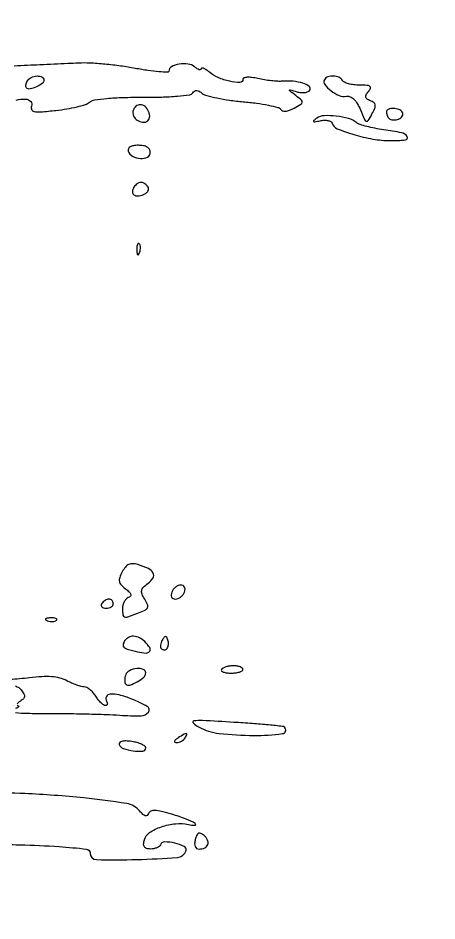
# Model space of a CAD drawing. Extents: x 0 to 4160, y 0 to 3120.
# Drawn here: x 2146.4 to 2236.9, y 1600.5 to 1795.5 of the extents above; entities that cross this region are included whole.
import ezdxf

# ---------------------------------------------------------------- set-up
doc = ezdxf.new("R2010")
doc.units = 0

msp = doc.modelspace()

# ---------------------------------------------------------------- linework, layer by layer
for points in [[(4159.499279, 606.274193, 0.000001), (4159.667734, 974.478125, 0.000057)], [(757.647081, 3119.740147, 0.000002), (520.492565, 3119.487217, 0.4139)], [(1964.75, 0.149832, 0.000016), (2717.930904, 0.232101, 0.000028), (3351.473438, 0.357111)], [(2146.05948, 1777.763219, -0.085555), (2148.100347, 1777.990115, -0.200129), (2149.162222, 1777.47059, -0.278684), (2149.344154, 1776.454468, 0.199821), (2149.364954, 1775.712843, 0.24928), (2149.90172, 1775.296508, 0.062923), (2151.327976, 1775.231675, 0.006769), (2154.625539, 1775.541872, 0.015175), (2156.975012, 1775.867399, 0.017816), (2159.176691, 1776.322079, 0.016945), (2160.993122, 1776.83099, 0.096459), (2161.869581, 1777.309092, -0.135603), (2162.934624, 1777.787446, -0.014903), (2165.617922, 1778.118551, -0.015929), (2169.106663, 1778.332031, -0.008846), (2173.369581, 1778.381348, 0.008669), (2177.453484, 1778.427151, 0.01511), (2180.834041, 1778.626061, 0.010797), (2183.500087, 1778.922086, 0.217736), (2184.173785, 1779.345357, -0.111679), (2184.558474, 1779.716368, -0.152047), (2185.023449, 1779.831675, -0.112741), (2185.578477, 1779.670128, -0.046272), (2186.229436, 1779.224548, 0.109231), (2187.1692, 1778.741105, 0.013991), (2189.392157, 1778.221677, 0.01582), (2192.103955, 1777.756374, 0.012577), (2195.055652, 1777.420984, -0.011556), (2197.952976, 1777.097763, -0.016652), (2200.496178, 1776.667724, -0.012396), (2202.548196, 1776.196771, -0.191475), (2203.122826, 1775.778889, 0.173298), (2203.543651, 1775.449617, 0.101774), (2204.185749, 1775.373556, 0.068997), (2205.03242, 1775.565307, 0.032737), (2206.053047, 1776.02839, 0.012922), (2207.504434, 1776.854087, 0.22605), (2207.795171, 1777.294873, 0.253618), (2207.618281, 1777.767247, 0.01607), (2206.430221, 1778.735062, -0.002043), (2205.116494, 1779.745295, -0.306191), (2205.059989, 1779.917582, -0.414669), (2205.194315, 1779.99224, -0.002542), (2206.665843, 1779.56275, 0.047768), (2207.540704, 1779.391229, 0.057307), (2208.37908, 1779.404938, 0.06723), (2209.059357, 1779.589624, 0.155707), (2209.456741, 1779.930006, 0.39181), (2209.305536, 1780.702564, 0.080452), (2207.948951, 1781.391847, 0.054384), (2205.829473, 1781.823448, 0.043629), (2203.5, 1781.835154, -0.034741), (2202.508389, 1781.822537, -0.013303), (2201.132812, 1781.937437, -0.013098), (2199.64092, 1782.141796, -0.015699), (2198.25, 1782.414669, 0.023671), (2196.952955, 1782.647722, 0.047749), (2195.91587, 1782.68406, 0.0722), (2195.226149, 1782.540976, 0.315399), (2195, 1782.218127, -0.416728), (2194.350983, 1781.574654, -0.05113), (2192.149848, 1781.819429, -0.046517), (2189.622281, 1782.617632, -0.079607), (2187.75, 1783.785558, 0.023916), (2187.07757, 1784.316972, 0.054437), (2186.514062, 1784.633807, 0.119269), (2186.15093, 1784.694653, 0.393453), (2186, 1784.532543, -0.314496), (2185.870635, 1784.347215, -0.160969), (2185.573471, 1784.337469, -0.071483), (2185.105953, 1784.551392, -0.030226), (2184.547988, 1784.960174, 0.143848), (2183.157307, 1785.559634, 0.071138), (2181.217653, 1785.519316, 0.079141), (2179.558645, 1784.968118, 0.28001), (2179, 1784.048788, -0.423258), (2178.720808, 1783.778059, -0.011877), (2176.870313, 1783.87907, -0.017421), (2174.530277, 1784.144916, -0.010205), (2171.75, 1784.61751, 0.013606), (2168.60817, 1785.129602, 0.010517), (2165.160937, 1785.521949, 0.01066), (2161.924679, 1785.752026, 0.024975), (2159.5, 1785.751335, -0.00096), (2157.156242, 1785.63803, -0.000487), (2154.20625, 1785.503971, -0.000484), (2151.161546, 1785.371528, -0.000722), (2148.5, 1785.262183, 0.013037), (2145.572277, 1785.069589, 0.005375)], [(2145.871676, 1645.474236, 0.019783), (2148.46233, 1645.320121, 0.005611), (2152.5, 1645.285246, -0.003616), (2156.761321, 1645.265445, -0.002998), (2161.296855, 1645.18437, -0.003026), (2165.45288, 1645.059973, -0.008151), (2168.404187, 1644.905545, 0.020558), (2173.014309, 1644.778872, 0.23462), (2174.585907, 1645.586192, 0.449573), (2174.332249, 1646.778343, 0.033898), (2170.975675, 1648.393056, 0.030091), (2168.279268, 1649.287955, 0.086501), (2166.322219, 1649.460052, 0.258726), (2165.503342, 1648.910332, 0.262494), (2165.542705, 1647.930902, -0.065467), (2165.703097, 1647.57445, -0.137752), (2165.708606, 1647.273452, -0.191283), (2165.563419, 1647.075775, -0.140747), (2165.299564, 1647, -0.157657), (2164.903091, 1647.1282, -0.035847), (2164.354619, 1647.5875, -0.033699), (2163.770319, 1648.234374, -0.027256), (2163.232073, 1649, 0.040732), (2162.66239, 1649.765677, 0.042931), (2161.985254, 1650.41431, 0.046959), (2161.306103, 1650.863397, 0.121957), (2160.741526, 1651.006161, -0.065876), (2160.09649, 1651.094775, -0.017872), (2159.111349, 1651.403651, -0.017762), (2158.008359, 1651.837928, -0.017594), (2156.935408, 1652.350667, 0.058919), (2155.450528, 1652.915143, 0.041718), (2153.68905, 1653.203365, 0.033887), (2151.557658, 1653.226919, 0.018148), (2148.935408, 1652.98237, -0.010597), (2146.761726, 1652.7465, -0.013046), (2144.725723, 1652.622546, -0.011484)], [(2145.918629, 1651.215236, -0.130176), (2147.112585, 1650.364344, -0.035426), (2147.704051, 1649.539177, -0.157249), (2147.843618, 1648.966718, -0.183764), (2147.613718, 1648.473627, -0.051765), (2146.935698, 1647.939097, 0.035037), (2146.44919, 1647.581227, 0.11654), (2146.215486, 1647.26371, 0.294556)], [(2146.253819, 1647.040985, 0.180152), (2146.5, 1646.915633, -0.427977), (2146.595629, 1646.789191, -0.222625), (2146.471875, 1646.60805, -0.044503), (2145.89821, 1646.334897, -0.01411)], [(2134, 1617.0907, -0.003773), (2146.838589, 1616.916688, -0.01243), (2155.298241, 1616.527636, -0.009512), (2161.200749, 1615.995929, -0.382676), (2162, 1615.104564, 0.40733), (2163.356055, 1613.716181, 0.012682), (2172.084328, 1613.731934, 0.013023), (2180.845785, 1614.198583, 0.30108), (2182.72256, 1615.667679, 0.379689), (2182.337621, 1616.568087, 0.054993), (2180.286163, 1617.273449, 0.051876), (2178.062733, 1617.536222, 0.319322), (2177.166667, 1616.917654, -0.144585), (2176.907184, 1616.565925, -0.061495), (2176.39573, 1616.269561, -0.053707), (2175.732393, 1616.067975, -0.046964), (2175.010286, 1616, -0.067034), (2174.187437, 1616.110816, -0.182367), (2173.719496, 1616.450928, -0.160996), (2173.55876, 1617.049677, -0.04974), (2173.706079, 1617.984048, -0.185349), (2174.824984, 1619.54369, -0.062591), (2177.378007, 1620.798815, -0.058989), (2180.451778, 1621.467036, -0.084653), (2183.225797, 1621.26506, 0.072573), (2184.618913, 1621.129931, 0.734169), (2184.711113, 1621.482163, 0.050185), (2182.726968, 1622.465064, 0.016832), (2179.659664, 1623.501985, 0.012539), (2177.397901, 1624.121274, 0.051572), (2175.993014, 1624.318007, 0.10326), (2175.12003, 1624.16841, 0.201867), (2174.624067, 1623.683737, -0.124146), (2174.312893, 1623.27061, -0.238061), (2173.917123, 1623.185928, -0.12694), (2173.411795, 1623.468031, -0.03104), (2172.758707, 1624.173239, 0.184496), (2169.877579, 1625.826394, 0.01337), (2160.618996, 1627.030199, 0.014699), (2147.901473, 1627.962294, 0.006048), (2130.624161, 1628.509654, -0.002376)]]:
    msp.add_lwpolyline(points, format="xyb")
for points in [[(2152, 1782.106989, -0.234486), (2151.626204, 1781.353761, -0.056021), (2150.389922, 1780.616772, -0.056284), (2149.031388, 1780.176801, -0.251656), (2148.256736, 1780.40993, -0.16174), (2148.129915, 1780.66291, -0.069086), (2148.127601, 1781.045985, -0.058192), (2148.240517, 1781.491611, -0.047325), (2148.458881, 1781.933469, -0.146706), (2149.285614, 1782.667228, -0.096698), (2150.528619, 1782.97373, -0.123975), (2151.586569, 1782.761774, -0.289281)], [(2212.610244, 1782.178379, 0.306715), (2212.653825, 1781.132306, 0.071307), (2213.956269, 1779.813672, 0.064219), (2215.760867, 1778.778174, 0.135421), (2217.350326, 1778.580912, -0.137873), (2218.166043, 1778.475684, -0.092098), (2218.955337, 1777.951783, -0.068039), (2219.694466, 1777.009705, -0.035259), (2220.358315, 1775.666119, 0.005984), (2221.255804, 1773.54564, 0.206338), (2221.643923, 1773.182996, 0.355536), (2222.043291, 1773.323676, 0.014033), (2222.87008, 1774.764837, 0.023005), (2223.462989, 1776.002382, 0.131532), (2223.563175, 1776.717332, 0.205037), (2223.273168, 1777.215938, 0.068385), (2222.517601, 1777.63162, -0.051169), (2221.797422, 1777.99623, -0.200386), (2221.520101, 1778.397822, -0.184685), (2221.599417, 1778.90071, -0.042785), (2222.096921, 1779.616783, 0.067995), (2222.535284, 1780.320755, 0.355575), (2222.425278, 1780.730802, 0.143091), (2221.796594, 1780.954021, 0.014231), (2220.181462, 1781, -0.030169), (2218.963433, 1781.07356, -0.036164), (2217.836368, 1781.29375, -0.039125), (2216.94043, 1781.614151, -0.150002), (2216.5, 1782, 0.148839), (2215.720636, 1782.68592, 0.095382), (2214.539695, 1782.969934, 0.098215), (2213.367776, 1782.792846, 0.169456)], [(2171.532624, 1776.052786, 0.140675), (2171.238325, 1775.005956, 0.150378), (2171.556117, 1773.992904, 0.135832), (2172.426639, 1773.26221, 0.107481), (2173.632341, 1773, 0.107426), (2174.205027, 1773.124479, 0.131351), (2174.62654, 1773.471852, 0.120928), (2174.840657, 1774.008508, 0.082815), (2174.823324, 1774.667134, 0.103679), (2174.302492, 1775.905288, 0.142821), (2173.371103, 1776.66197, 0.182771), (2172.347864, 1776.699843, 0.174919)], [(2226, 1775.166667, 0.1101), (2226.198212, 1774.277437, 0.153587), (2226.74615, 1773.681458, 0.13906), (2227.583356, 1773.471043, 0.084271), (2228.592022, 1773.673686, 0.069014), (2229.084537, 1773.94545, 0.099406), (2229.41577, 1774.315123, 0.123524), (2229.535637, 1774.721781, 0.149708), (2229.435239, 1775.104785, 0.16343), (2228.670913, 1775.739769, 0.088031), (2227.455883, 1775.97801, 0.106719), (2226.396246, 1775.769138, 0.299377)], [(2210.952905, 1773.847672, 0.015668), (2210.25545, 1773.324075, 0.49583), (2210.260103, 1773.138819, 0.205479), (2210.551808, 1773.073664, 0.007328), (2211.702053, 1773.307095, -0.044189), (2212.56935, 1773.417446, -0.060046), (2213.355056, 1773.353099, -0.075115), (2213.947511, 1773.135754, -0.189078), (2214.237055, 1772.788836, 0.218052), (2215.354179, 1771.592407, 0.024671), (2218.937621, 1770.320988, 0.029736), (2223.060984, 1769.34612, 0.042329), (2226.809017, 1769.015056, 0.024743), (2230.097273, 1769.166363, 0.553758), (2230.449235, 1769.86986, 0.208465), (2229.268227, 1770.699156, 0.016236), (2225.378189, 1771.361642, -0.013551), (2223.507083, 1771.66997, -0.015862), (2221.752086, 1772.066361, -0.014904), (2220.30015, 1772.489638, -0.087359), (2219.600887, 1772.860595, 0.09602), (2217.799533, 1773.776913, 0.041391), (2215.146238, 1774.304776, 0.040599), (2212.53216, 1774.389747, 0.141935)], [(2170.244995, 1766.75, 0.19179), (2171.163302, 1765.653351, 0.107308), (2172.860007, 1765.163801, 0.130172), (2174.392332, 1765.461336, 0.287588), (2175, 1766.430449, 0.129929), (2174.823287, 1767.099007, 0.12769), (2174.338523, 1767.598108, 0.093042), (2173.531429, 1767.902284, 0.043744), (2172.416667, 1768, 0.036811), (2171.353364, 1767.921611, 0.094051), (2170.626718, 1767.66887, 0.161977), (2170.267705, 1767.265558, 0.183088)], [(2171.458881, 1758.933469, 0.113371), (2171.136385, 1757.985128, 0.261672), (2171.426445, 1757.317483, 0.188422), (2172.275512, 1757.076451, 0.067736), (2173.520254, 1757.369399, 0.067341), (2174.088046, 1757.680239, 0.097937), (2174.472022, 1758.100609, 0.123144), (2174.614372, 1758.560991, 0.153283), (2174.504365, 1758.992937, 0.104938), (2173.817295, 1759.71195, 0.155876), (2172.98905, 1759.958873, 0.152164), (2172.156314, 1759.681493, 0.098738)], [(2172.078947, 1745.416667, 0.018894), (2172.137993, 1744.670344, 0.168741), (2172.279315, 1744.37858, 0.470617), (2172.461564, 1744.395823, 0.054073), (2172.683114, 1744.8125, 0.051402), (2172.839148, 1745.359369, 0.05415), (2172.876576, 1745.916927, 0.060344), (2172.797407, 1746.402231, 0.126455), (2172.604167, 1746.729167, 0.296942), (2172.385309, 1746.77538, 0.208169), (2172.200665, 1746.592839, 0.077125), (2172.089945, 1746.112848, 0.028489)], [(2168.934292, 1675.877223, 0.035749), (2168.382169, 1674.64063, 0.134406), (2168.31386, 1673.801756, 0.141766), (2168.68296, 1673.070821, 0.04145), (2169.623388, 1672.214413, -0.02662), (2170.434168, 1671.518867, -0.1236), (2170.760609, 1671.001146, -0.260911), (2170.683105, 1670.606294, -0.127656), (2170.25, 1670.301915, 0.11681), (2169.771754, 1669.980857, 0.066173), (2169.367188, 1669.407958, 0.060387), (2169.093147, 1668.684471, 0.060436), (2169, 1667.916667, 0.031096), (2169.085339, 1666.545827, 0.30451), (2169.446843, 1666.129912, 0.150491), (2170.175872, 1666.15518, 0.007484), (2172.45424, 1666.982602, 0.024214), (2173.877936, 1667.604331, 0.173574), (2174.390487, 1668.136187, 0.21089), (2174.395557, 1668.81187, 0.037533), (2173.794284, 1669.957795, -0.039367), (2173.209463, 1671.082355, -0.153581), (2173.135179, 1671.853106, -0.147362), (2173.515075, 1672.546332, -0.035295), (2174.524945, 1673.407873, 0.09611), (2175.581517, 1674.557089, 0.269879), (2175.607389, 1675.608945, 0.159391), (2174.580168, 1676.569876, 0.035748), (2172.310903, 1677.435663, 0.059548), (2171.201461, 1677.630749, 0.122486), (2170.34084, 1677.466438, 0.114302), (2169.61939, 1676.906489, 0.047977)], [(2179.638374, 1671.5, 0.073701), (2179.504754, 1670.900419, 0.139599), (2179.604836, 1670.419723, 0.163185), (2179.925877, 1670.111763, 0.110721), (2180.424396, 1670, 0.098269), (2180.987943, 1670.111838, 0.066863), (2181.555128, 1670.440625, 0.063983), (2182.039833, 1670.92656, 0.07261), (2182.361626, 1671.5, 0.073701), (2182.495246, 1672.099581, 0.139599), (2182.395164, 1672.580277, 0.163185), (2182.074123, 1672.888237, 0.110721), (2181.575604, 1673, 0.098269), (2181.012057, 1672.888162, 0.066863), (2180.444872, 1672.559375, 0.063983), (2179.960167, 1672.07344, 0.07261)], [(2164.5, 1669, 0.139169), (2164.392057, 1668.620352, 0.191142), (2164.521475, 1668.29375, 0.138808), (2164.889346, 1668.073267, 0.066118), (2165.440983, 1668, 0.062283), (2166.037096, 1668.074545, 0.080552), (2166.542039, 1668.29375, 0.097988), (2166.879982, 1668.618621, 0.153634), (2167, 1669, 0.092995), (2166.928382, 1669.381732, 0.096318), (2166.723586, 1669.70625, 0.099231), (2166.418051, 1669.923444, 0.105429), (2166.059017, 1670, 0.089642), (2165.653442, 1669.926698, 0.053229), (2165.2129, 1669.70625, 0.051032), (2164.806203, 1669.382515, 0.06081)], [(2152.8125, 1665.316886, 0.051402), (2153.359369, 1665.160852, 0.05415), (2153.916927, 1665.123424, 0.060344), (2154.402231, 1665.202593, 0.126455), (2154.729167, 1665.395833, 0.296942), (2154.77538, 1665.614691, 0.208169), (2154.592839, 1665.799335, 0.077125), (2154.112848, 1665.910055, 0.028489), (2153.416667, 1665.921053, 0.018894), (2152.670344, 1665.862007, 0.168741), (2152.37858, 1665.720685, 0.470617), (2152.395823, 1665.538436, 0.054073)], [(2169.458881, 1660.933469, 0.075595), (2169.10351, 1660.099156, 0.290483), (2169.26967, 1659.586859, 0.106302), (2170.023737, 1659.194337, 0.008171), (2172.25, 1658.621624, 0.038871), (2174.06868, 1658.332325, 0.263992), (2174.862865, 1658.702493, 0.31302), (2174.872222, 1659.501401, 0.047634), (2173.8, 1660.8, 0.079659), (2172.641371, 1661.638429, 0.10961), (2171.399728, 1661.954261, 0.128381), (2170.283043, 1661.699115, 0.13512)], [(2177.582949, 1661.134215, 0.052326), (2177.327923, 1660.604943, 0.061761), (2177.20609, 1660.06291, 0.07231), (2177.228156, 1659.59012, 0.149701), (2177.399864, 1659.266802, 0.208213), (2178.031223, 1659.018401, 0.228122), (2178.610436, 1659.323111, 0.143258), (2178.913564, 1660.144952, 0.097944), (2178.787251, 1661.138246, 0.033951), (2178.536207, 1661.749629, 0.286646), (2178.294341, 1661.899578, 0.233206), (2178.012891, 1661.759582, 0.024362)], [(2169.67589, 1653.597766, 0.044854), (2169.51168, 1653.019661, 0.049936), (2169.461124, 1652.442179, 0.056271), (2169.52304, 1651.948992, 0.137885), (2169.700384, 1651.632949, 0.279043), (2170.565792, 1651.420109, 0.051651), (2172.138376, 1652.096687, 0.05116), (2173.574924, 1653.104435, 0.217545), (2174, 1654.035184, 0.316412), (2173.463381, 1654.798263, 0.111922), (2172.063655, 1654.970026, 0.091023), (2170.512278, 1654.519952, 0.187264)], [(2190.367564, 1654.785714, 0.336249), (2190.395986, 1654.487975, 0.116689), (2190.776322, 1654.230804, 0.061327), (2191.493008, 1654.055627, 0.029315), (2192.440983, 1654, 0.029081), (2193.421432, 1654.057074, 0.045433), (2194.248289, 1654.230804, 0.057119), (2194.825865, 1654.483221, 0.267271), (2195, 1654.785714, 0.235036), (2194.850159, 1655.086867, 0.071418), (2194.390933, 1655.340625, 0.054557), (2193.720677, 1655.51407, 0.036069), (2192.926581, 1655.571429, 0.034894), (2192.097299, 1655.513484, 0.039616), (2191.319585, 1655.340625, 0.043407), (2190.695929, 1655.088153, 0.137304)], [(2185.419845, 1642.374158, 0.09912), (2189.890148, 1640.952535, 0.026734), (2197.353744, 1640.527757, 0.033568), (2203.543645, 1640.922682, 0.641925), (2203.97104, 1642.311148, 0.157599), (2203.556057, 1642.494197, 0.001859), (2200.553993, 1642.792633, 0.005397), (2197.058543, 1643.08896, 0.003473), (2193, 1643.360607, 0.001765), (2186.231233, 1643.742478, 0.04559), (2184.399589, 1643.672309, 0.62903), (2184.25508, 1643.233895, 0.065273)], [(2181, 1640, 0.027275), (2180.445888, 1639.597454, 0.147021), (2180.239151, 1639.292684, 0.37991), (2180.327599, 1639.095709, 0.102799), (2180.690983, 1639.015313, 0.074131), (2181.192374, 1639.083483, 0.053889), (2181.713662, 1639.298248, 0.054031), (2182.175433, 1639.618541, 0.075854), (2182.5, 1640, 0.034464), (2182.886554, 1640.734105, 0.541951), (2182.758161, 1640.931144, 0.136158), (2182.281145, 1640.798791, 0.008108)], [(2168.3002, 1638.580758, 0.235851), (2169.159537, 1637.711751, 0.048809), (2171.316583, 1637.206204, 0.053517), (2173.384951, 1637.15295, 0.390628), (2174, 1637.820078, 0.238475), (2173.799235, 1638.217074, 0.050528), (2173.110842, 1638.623581, 0.042653), (2172.132455, 1638.977611, 0.029061), (2170.973081, 1639.217259, 0.024777), (2169.718102, 1639.338342, 0.07022), (2168.844409, 1639.256352, 0.149373), (2168.388828, 1638.989216, 0.271511)], [(2184.715762, 1618.021075, 0.046998), (2184.575149, 1617.159893, 0.113702), (2184.676325, 1616.526939, 0.165064), (2185.007292, 1616.143528, 0.133663), (2185.534603, 1616, 0.105648), (2186.744351, 1616.258501, 0.201458), (2187.412095, 1616.972161, 0.203665), (2187.36623, 1617.941997, 0.107658), (2186.611132, 1618.907768, 0.05284), (2185.903435, 1619.378688, 0.233916), (2185.417712, 1619.389373, 0.187679), (2185.042802, 1618.996637, 0.033853)]]:
    msp.add_lwpolyline(points, format="xyb", close=True)

doc.saveas('drawing.dxf')
